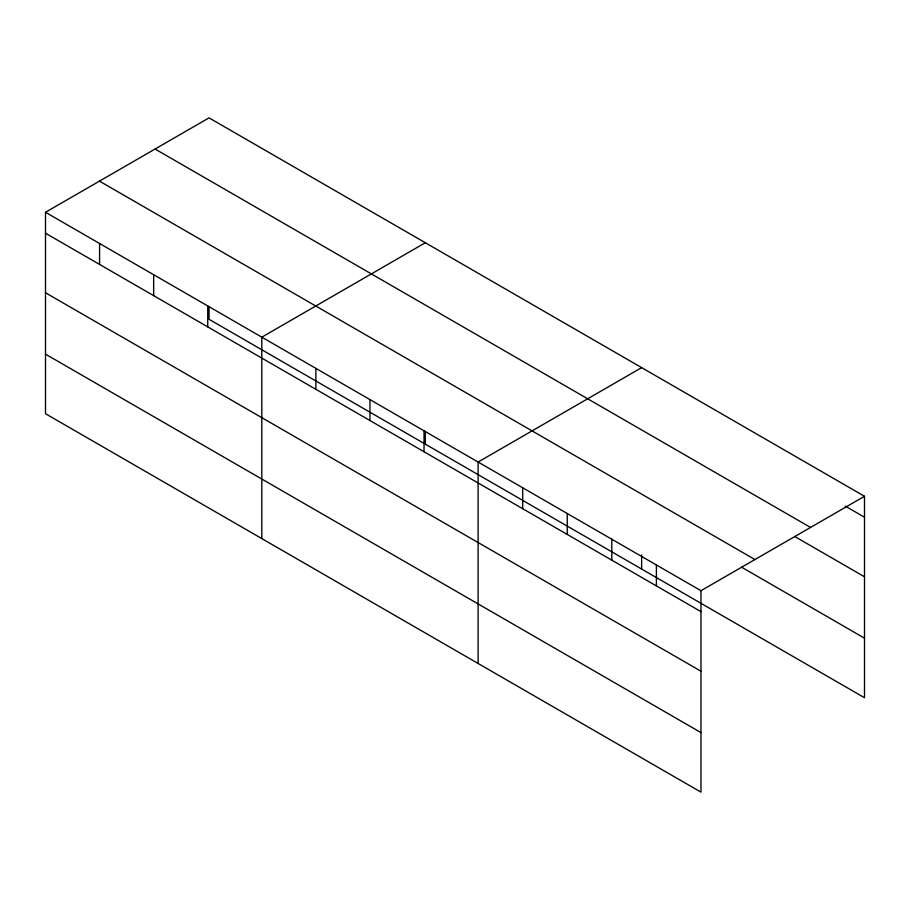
<?xml version="1.0" encoding="UTF-8"?>
<svg xmlns="http://www.w3.org/2000/svg" width="910" height="910" viewBox="0 0 910 910"><rect width="100%" height="100%" fill="white"/><g stroke="black" fill="none" stroke-linecap="round" stroke-linejoin="round"><path stroke-width="1.36" d="M700.962 671.205L700.962 590.704L45.5 212.28L45.5 413.709L700.962 792.132L700.962 671.205L45.5 292.77M209.038 306.534L209.038 319.296L864.5 697.72L864.5 496.291L209.038 117.868L45.5 212.28M425.334 242.743L261.807 337.166L261.807 538.595M641.641 367.629L478.103 462.041L478.103 663.47M700.962 590.704L864.5 496.291M845.231 506.096L864.5 517.221M155.064 149.024L810.537 527.447M794.635 536.445L864.5 576.781M99.463 181.124L754.936 559.548M741.627 567.214L864.5 638.16M45.5 233.21L700.962 611.634M45.5 354.149L700.962 732.573M656.394 564.973L656.394 585.904M641.641 554.872L641.641 569.057M611.816 539.243L611.816 560.173M567.249 513.513L567.249 534.432M522.681 487.771L522.681 508.701M425.334 431.408L425.334 444.171M424.026 430.817L424.026 451.747M369.949 399.604L369.949 420.534M315.884 368.379L315.884 389.309M207.73 305.942L207.73 326.872M153.654 274.718L153.654 295.648M99.577 243.505L99.577 264.423"/></g></svg>
